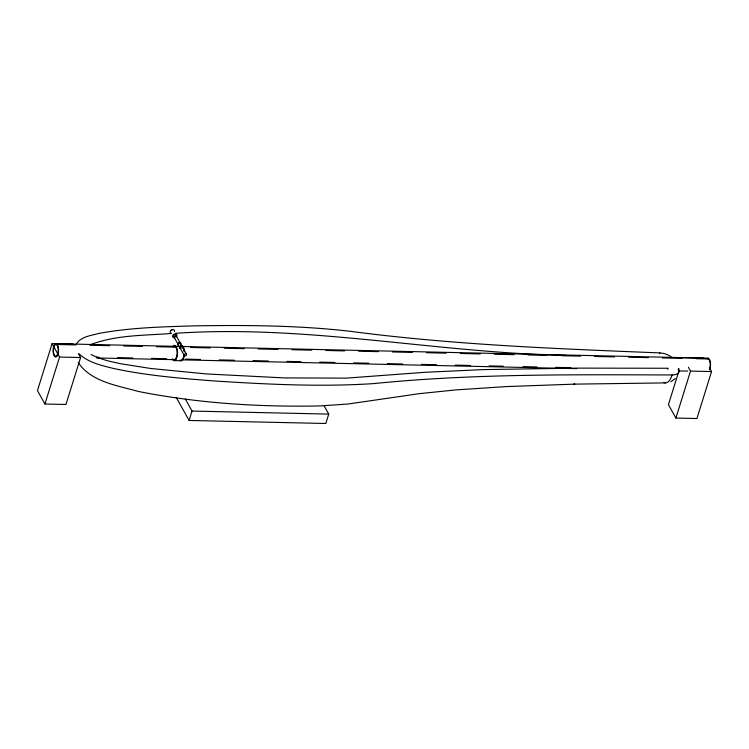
<?xml version="1.0" encoding="UTF-8"?>
<svg xmlns="http://www.w3.org/2000/svg" width="749" height="749" viewBox="0 0 749 749"><rect width="100%" height="100%" fill="white"/><g stroke="black" fill="none" stroke-linecap="round" stroke-linejoin="round"><path stroke-width="1.12" d="M73.112 344.137L52.074 343.669L37.45 390.632L44.921 404.02L65.949 404.488L80.583 357.535L78.448 353.706M44.921 404.02L59.546 357.067L52.074 343.669M324.251 406.07L328.736 414.103L325.815 423.494L189.104 420.461L192.025 411.061L185.303 399.011M678.969 370.802L668.417 404.657L675.888 418.054L696.926 418.522L711.55 371.56L709.415 367.731M675.888 418.054L690.522 371.092L688.387 367.263M76.117 344.418C80.489 336.666 90.732 335.655 98.54 333.502C129.68 327.65 161.503 326.892 193.092 325.89C245.26 325.019 297.615 325.3 349.521 331.217C452.396 344.793 556.226 348.725 659.813 352.91A18.987 7.799 -88.7 0 0 659.551 353.781M675.289 378.545L670.804 381.812M90.648 344.624C116.123 334.878 144.183 335.561 171.025 333.492M175.556 333.305C306.5 324.354 435.6 352.816 566.178 355.419M665.299 382.908L573.884 384.143L574.829 384.125L506.127 386.596L455.692 389.92L419.122 393.693L347.789 404.048L320.095 405.921C259.248 407.184 198.082 403.29 138.312 391.446C117.612 385.52 91.106 381.99 78.205 362.497M678.22 369.641A7.462 3.062 -88.7 0 0 678.66 368.489A11.553 6.039 17.3 0 1 672.115 374.959C572.526 374.678 472.647 373.601 373.423 383.619C320.375 387.064 267.15 384.331 214.167 380.96C180.453 378.348 146.598 375.586 113.483 368.471C101.49 365.437 88.476 362.656 79.179 353.921M56.016 343.688A6.685 2.743 -88.7 0 1 58.085 353.884A6.685 2.743 -88.7 0 1 53.338 353.537A6.685 2.743 -88.7 0 1 56.016 343.688L178.702 346.413M182.213 346.487L708.02 358.181M683.051 357.704L704.079 358.162M55.997 344.484A5.889 2.425 -88.7 0 1 57.813 353.462A5.889 2.425 -88.7 0 1 53.628 353.163A5.889 2.425 -88.7 0 1 55.997 344.484L75.855 344.924M89.88 345.233L109.747 345.673M123.763 345.982L142.46 346.403M156.485 346.712L175.172 347.133M190.368 347.47L210.235 347.911M224.251 348.219L244.118 348.659M258.133 348.968L278.001 349.418M292.026 349.727L311.884 350.167M325.909 350.476L344.606 350.897M358.621 351.206L378.488 351.646M392.513 351.964L412.371 352.404M426.396 352.713L446.264 353.154M460.279 353.462L480.146 353.912M494.171 354.221L514.029 354.661M528.054 354.97L546.751 355.391M561.937 355.728L580.634 356.14M594.659 356.458L614.517 356.899M628.542 357.207L648.4 357.648M662.425 357.956L682.292 358.406M696.308 358.715L707.992 358.977M96.527 357.17L98.868 357.217M117.556 357.638L132.751 357.975M151.448 358.387L166.634 358.724M185.331 359.146L200.517 359.483M219.214 359.894L234.409 360.232M253.096 360.644L268.292 360.99M286.989 361.402L301.004 361.711M319.701 362.132L334.897 362.469M353.584 362.881L368.78 363.218M387.476 363.639L402.662 363.977M421.359 364.389L436.545 364.726M455.242 365.137L470.438 365.484M489.134 365.896L503.15 366.205M523.017 366.645L537.033 366.963M555.73 367.375L570.925 367.712M59.546 357.067L80.583 357.535M690.522 371.092L711.55 371.56M96.499 357.956L175.959 359.726M181.801 359.857L576.739 368.639M678.397 370.895L687.741 371.101M174.18 360.625L181.202 360.784M192.025 411.061L328.736 414.103M91.088 354.567L98.016 357.825L107.772 360.849L120.027 363.621L150.586 368.471L206.35 373.938L284.461 377.917L346.478 378.123L425.207 372.281L483.33 369.603L577.694 368.124L668.127 368.255A7.462 3.062 -88.7 0 1 667.743 369.294M172.158 329.925L171.212 330.693M175.865 335.206L186.473 354.211M173.684 336.46L184.291 355.466M176.212 397.354L189.104 420.461M707.047 358.528A6.685 2.743 -88.7 0 1 710.23 361.421A6.685 2.743 -88.7 0 1 709.612 369.734M707.824 358.977A5.889 2.425 -88.7 0 1 710.089 362.582A5.889 2.425 -88.7 0 1 709.397 369.154M172.879 346.497A7.621 3.136 -88.7 0 1 176.942 348.285A7.621 3.136 -88.7 0 1 176.511 358.397A7.621 3.136 -88.7 0 1 172.345 358.996M173.422 346.862A6.685 2.743 -88.7 0 1 177.138 352.919A6.685 2.743 -88.7 0 1 173.253 359.211M181.623 345.542A7.621 3.136 -88.7 0 1 184.516 351.712M184.469 354.389A1.255 0.936 -29.2 0 0 185.162 355.859A1.255 0.936 -29.2 0 0 186.501 354.268A1.255 0.936 -29.2 0 0 184.469 354.389A7.621 3.136 -88.7 0 1 179.919 360.016M182.363 346.787A6.685 2.743 -88.7 0 1 184.095 351.431M184.057 354.736A6.685 2.743 -88.7 0 1 182.007 359.614M171.193 333.286A2.322 1.741 -29.2 0 1 170.407 331.039A2.322 1.741 -29.2 0 1 173.234 329.616A2.322 1.741 -29.2 0 1 174.423 331.667M174.966 337.621A2.322 1.741 -29.2 0 1 172.616 335.917A2.322 1.741 -29.2 0 1 175.8 333.988A2.322 1.741 -29.2 0 1 176.352 336.778M174.929 336.788A1.255 0.936 -29.2 0 1 173.599 335.927A1.255 0.936 -29.2 0 1 175.285 334.831A1.255 0.936 -29.2 0 1 175.669 336.31M672.106 374.94A18.987 7.799 -88.7 0 1 663.754 382.355M659.813 352.91A11.553 6.039 17.3 0 1 671.993 357.601M178.599 345.317A1.732 1.292 -29.2 0 1 177.803 343.697A1.732 1.292 -29.2 0 1 179.929 342.546A1.732 1.292 -29.2 0 1 180.827 344.119M178.646 344.905A1.255 0.936 -29.2 0 1 178.253 343.697A1.255 0.936 -29.2 0 1 179.76 342.93A1.255 0.936 -29.2 0 1 180.434 343.997M180.93 348.51A1.732 1.292 -29.2 0 1 179.498 347.077A1.732 1.292 -29.2 0 1 181.81 345.748A1.732 1.292 -29.2 0 1 182.372 347.676M180.883 348.135A1.255 0.936 -29.2 0 1 179.938 347.059A1.255 0.936 -29.2 0 1 181.586 346.113A1.255 0.936 -29.2 0 1 182.063 347.461"/></g></svg>
